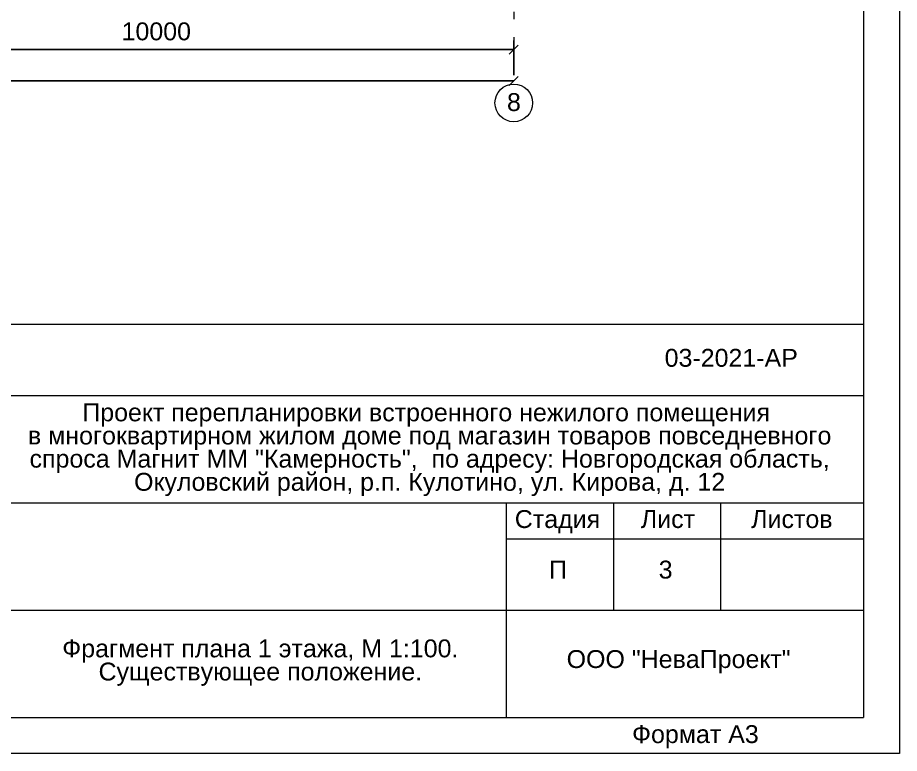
# Model space of a CAD drawing. Header units: metres. Extents: x 315 to 494, y -91 to 12.
# Drawn here: x 348.08 to 360.41, y -79.45 to -69.17 of the extents above; entities that cross this region are included whole.
import ezdxf
from ezdxf.enums import TextEntityAlignment as Align

# ---------------------------------------------------------------- set-up
doc = ezdxf.new("R2010")
doc.units = ezdxf.units.M
doc.header["$MEASUREMENT"] = 0
doc.linetypes.add('( Dashdot )', pattern=[1.001, 0.5, -0.25, 0.001, -0.25])
doc.layers.add('Level 50', color=7, linetype='Continuous', lineweight=0)
doc.layers.add('Level 63', color=7, linetype='Continuous', lineweight=0)
doc.styles.add('GOST 2.304', font='CS_Gost2304.shx')
doc.styles.get("Standard").update_dxf_attribs({"font": 'times.ttf'})
doc.styles.add('Style-Arial', font='arial.ttf')
doc.dimstyles.get("Standard").update_dxf_attribs({"dimtxt": 0.18, "dimasz": 0.18, "dimexe": 0.18, "dimexo": 0.0625, "dimgap": 0.09, "dimtad": 0, "dimtih": 1, "dimtoh": 1, "dimdec": 4, "dimzin": 0, "dimdsep": 46, "dimtxsty": 'Standard', "dimcen": 0.09, "dimadec": 0, "dimazin": 0, "dimtfac": 1, "dimtdec": 4, "dimtofl": 0, "dimtmove": 0, "dimatfit": 3, "dimfxl": 1, "dimtolj": 1, "dimtzin": 0, "dimarcsym": 0})

# ---------------------------------------------------------------- blocks, each defined once
blk = doc.blocks.new('*U47')
at = {"layer": 'Level 50', "color": 7, "linetype": 'Continuous', "lineweight": 0}
for p, q in [((20.513, 14.5), (20.513, -14.5)), ((20.513, -14.5), (-20.487, -14.5))]:
    blk.add_line(p, q, dxfattribs=at)
at = {"layer": 'Level 50', "color": 7, "linetype": 'Continuous', "lineweight": 13}
for p in [(20.013, 14), (-18.926, -14)]:
    blk.add_line(p, (20.013, -14), dxfattribs=at)
at = {"layer": 'Level 63', "color": 7, "linetype": 'Continuous', "lineweight": 13}
for p, q in [((1.513, -8.5), (20.013, -8.5)), ((8.013, -9.5), (20.013, -9.5)), ((8.013, -11), (20.013, -11)), ((15.013, -11.5), (20.013, -11.5)), ((8.013, -12.5), (20.013, -12.5))]:
    blk.add_line(p, q, dxfattribs=at)
at = {"layer": 'Level 63', "color": 7, "linetype": 'Continuous', "lineweight": 13, "flags": 128}
for points in [[(15.013, -11), (15.013, -14)], [(16.513, -11), (16.513, -12.5)], [(18.013, -11), (18.013, -12.5)]]:
    blk.add_lwpolyline(points, dxfattribs=at)
at = {"color": 7, "linetype": 'Continuous', "lineweight": 13, "style": 'Style-Arial'}
blk.add_text('ООО "НеваПроект"', height=0.25, dxfattribs=at).set_placement((15.859, -13.057), align=Align.TOP_LEFT)
at = {"layer": 'Level 63', "color": 7, "linetype": 'Continuous', "lineweight": 0, "style": 'Style-Arial'}
for s, p in [('Стадия', (15.731, -11.225)), ('Лист', (17.276, -11.225)), ('Листов', (19.009, -11.225)), ('Формат А3', (17.66, -14.231))]:
    blk.add_text(s, height=0.25, dxfattribs=at).set_placement(p, align=Align.MIDDLE_CENTER)
blk = doc.blocks.new('_Oblique')
at = {"color": 0, "linetype": 'ByBlock', "lineweight": -2}
blk.add_line((0.5, 0.5), (-0.5, -0.5), dxfattribs=at)
blk = doc.blocks.new('*D348')
at = {"color": 0, "lineweight": -2, "transparency": 16777216}
for p, q in [((345.02, -69.973), (345.02, -69.491)), ((355.02, -69.973), (355.02, -69.491)), ((345.02, -69.616), (355.02, -69.616))]:
    blk.add_line(p, q, dxfattribs=at)
at = {"layer": 'Defpoints', "color": 0, "lineweight": 0, "transparency": 16777216}
for p in [(355.02, -69.616), (345.02, -70.098), (355.02, -70.098)]:
    blk.add_point(p, dxfattribs=at)
at = {"color": 0, "lineweight": -2, "transparency": 16777216, "xscale": 0.125, "yscale": 0.125, "zscale": 0.125, "rotation": 180}
blk.add_blockref('_Oblique', (345.02, -69.616), dxfattribs=at)
at = {"color": 0, "lineweight": -2, "transparency": 16777216, "xscale": 0.125, "yscale": 0.125, "zscale": 0.125}
blk.add_blockref('_Oblique', (355.02, -69.616), dxfattribs=at)
at = {"color": 0, "lineweight": 0, "transparency": 16777216, "insert": (350.02, -69.363), "char_height": 0.25, "attachment_point": 5, "style": 'Style-Arial'}
blk.add_mtext('\\A1;10000', dxfattribs=at)
blk = doc.blocks.new('*D350')
at = {"color": 0, "lineweight": -2, "transparency": 16777216}
for p, q in [((325.32, -69.973), (325.32, -69.93)), ((355.02, -69.973), (355.02, -69.93)), ((355.02, -70.055), (325.32, -70.055))]:
    blk.add_line(p, q, dxfattribs=at)
at = {"layer": 'Defpoints', "color": 0, "lineweight": 0, "transparency": 16777216}
for p in [(325.32, -70.055), (325.32, -70.098), (355.02, -70.098)]:
    blk.add_point(p, dxfattribs=at)
at = {"color": 0, "lineweight": -2, "transparency": 16777216, "xscale": 0.125, "yscale": 0.125, "zscale": 0.125, "rotation": 180}
blk.add_blockref('_Oblique', (325.32, -70.055), dxfattribs=at)
at = {"color": 0, "lineweight": -2, "transparency": 16777216, "xscale": 0.125, "yscale": 0.125, "zscale": 0.125}
blk.add_blockref('_Oblique', (355.02, -70.055), dxfattribs=at)
at = {"color": 0, "lineweight": 0, "transparency": 16777216, "insert": (340.17, -69.803), "char_height": 0.25, "attachment_point": 5, "style": 'Style-Arial'}
blk.add_mtext('\\A1;29700', dxfattribs=at)

msp = doc.modelspace()

# ---------------------------------------------------------------- linework, layer by layer
at = {"color": 1, "linetype": '( Dashdot )', "lineweight": 0}
msp.add_line((355.0200841, -51.84026234), (355.0200841, -70.09831554), dxfattribs=at)
at = {"color": 7, "linetype": 'Continuous', "lineweight": 13}
msp.add_circle((355.0200841, -70.36167098), 0.26335544, dxfattribs=at)

# ---------------------------------------------------------------- block references
at = {"layer": 'Level 50', "color": 7, "linetype": 'Continuous', "lineweight": 13}
msp.add_blockref('*U47', (339.90000495, -64.95302044), dxfattribs=at)

# ---------------------------------------------------------------- texts
at = {"color": 7, "linetype": 'Continuous', "lineweight": 30, "style": 'Style-Arial'}
msp.add_text('8', height=0.25, dxfattribs=at).set_placement((354.92509598, -70.22495783), align=Align.TOP_LEFT)
at = {"color": 7, "linetype": 'Continuous', "lineweight": 13, "style": 'Style-Arial'}
msp.add_text('03-2021-АР', height=0.25, dxfattribs=at).set_placement((358.06173005, -73.79938304), align=Align.TOP_CENTER)
at = {"color": 7, "linetype": 'Continuous', "lineweight": 13, "char_height": 0.25, "line_spacing_factor": 0.776524, "style": 'Style-Arial'}
for s, insert, attachment_point in [('Проект перепланировки встроенного нежилого помещения\\P в многоквартирном жилом доме под магазин товаров повседневного\\P спроса Магнит ММ "Камерность",  по адресу: Новгородская область,\\P Окуловский район, р.п. Кулотино, ул. Кирова, д. 12', (353.79474258, -74.5618102), 2), ('Фрагмент плана 1 этажа, М 1:100.\\PСуществующее положение.\\P', (351.47517739, -78.18520782), 5)]:
    msp.add_mtext(s, dxfattribs=dict(at, insert=insert, attachment_point=attachment_point))
at = {"color": 7, "linetype": 'Continuous', "lineweight": 0, "char_height": 0.25, "attachment_point": 5, "line_spacing_factor": 0.72, "style": 'GOST 2.304'}
for s, insert in [('\\fArial|b0|i0|c204204|p39;П', (355.63839741, -76.88628374)), ('\\fArial|b0|i0|c204204|p39;3', (357.14369637, -76.88628374))]:
    msp.add_mtext(s, dxfattribs=dict(at, insert=insert))

# ---------------------------------------------------------------- dimensions: what is measured, and where the dimension line sits
at = {"color": 5, "lineweight": 0}
dim = msp.add_linear_dim(base=(355.0200841, -69.61573566), p1=(345.0200841, -70.09831554), p2=(355.0200841, -70.09831554), dimstyle='Standard', override={"dimtxt": 0.25, "dimasz": 0.125, "dimexe": 0.125, "dimexo": 0.125, "dimgap": 0.125, "dimtad": 1, "dimtih": 0, "dimtoh": 0, "dimlfac": 1000, "dimzin": 11, "dimtxsty": 'Style-Arial', "dimblk": 'Oblique', "dimfrac": 2, "dimtzin": 11}, dxfattribs=at)
dim.commit()
dim.dimension.update_dxf_attribs({"geometry": '*D348', "text_midpoint": (350.0200841, -69.36309241)})
dim = msp.add_linear_dim(base=(325.3200841, -70.05549723), p1=(355.0200841, -70.09831554), p2=(325.3200841, -70.09831554), angle=180, dimstyle='Standard', override={"dimtxt": 0.25, "dimasz": 0.125, "dimexe": 0.125, "dimexo": 0.125, "dimgap": 0.125, "dimtad": 1, "dimtih": 0, "dimtoh": 0, "dimlfac": 1000, "dimzin": 11, "dimtxsty": 'Style-Arial', "dimblk": 'Oblique', "dimfrac": 2, "dimtzin": 11}, dxfattribs=at)
dim.commit()
dim.dimension.update_dxf_attribs({"geometry": '*D350', "text_midpoint": (340.1700841, -69.80285398)})

doc.saveas('drawing.dxf')
